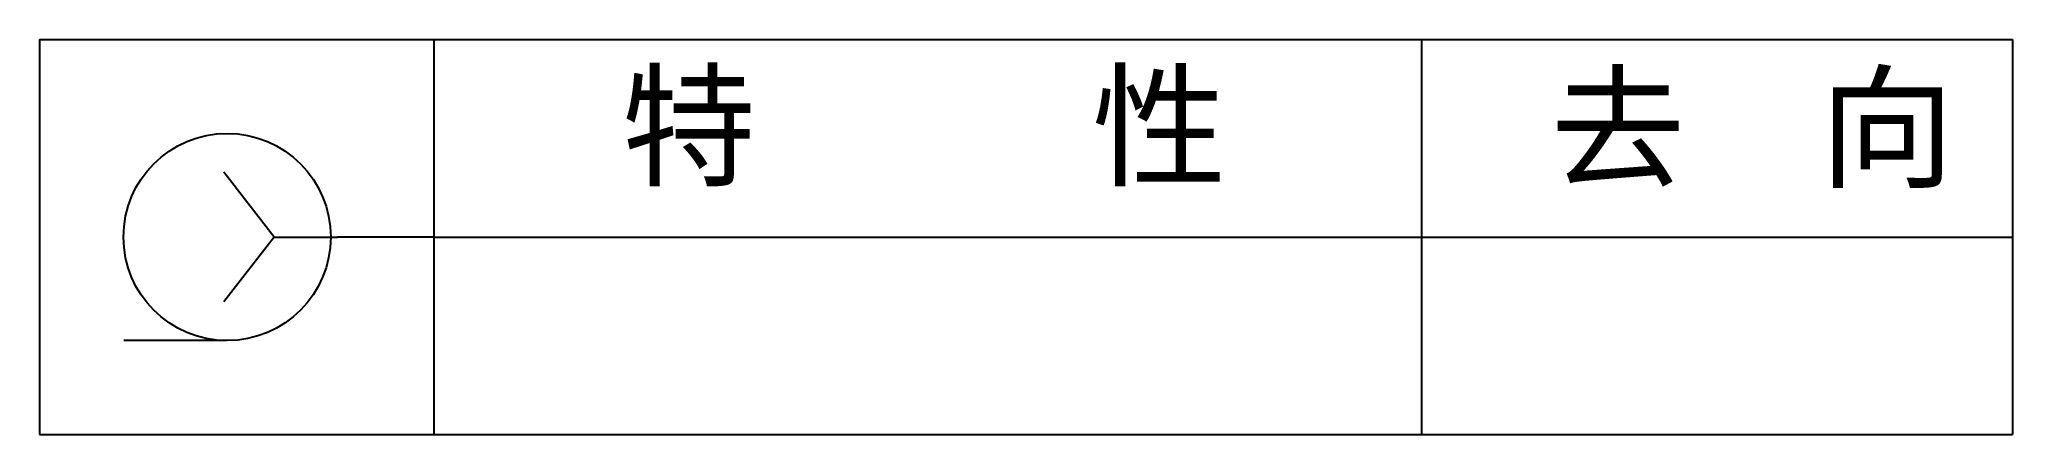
# Model space of a CAD drawing. Header units: inches. Extents: x 0 to 59.9, y -12 to 0.
import ezdxf
from ezdxf.enums import TextEntityAlignment as Align

# ---------------------------------------------------------------- set-up
doc = ezdxf.new("R2010")
doc.units = ezdxf.units.IN
doc.header["$MEASUREMENT"] = 0
doc.styles.get("Standard").update_dxf_attribs({"font": 'simfang_1.ttf'})

msp = doc.modelspace()

# ---------------------------------------------------------------- linework, layer by layer
at = {"color": 0}
for p, q in [((0, 0), (59.923, 0)), ((0, 0), (0, -12)), ((11.974, 0), (11.974, -11.801)), ((11.974, 0), (11.974, -12)), ((41.974, 0), (41.974, -12)), ((59.923, 0), (59.923, -12)), ((11.974, -6), (9.047, -6)), ((11.974, -6), (59.923, -6)), ((0, -12), (59.923, -12))]:
    msp.add_line(p, q, dxfattribs=at)
for p, q in [((7.128, -6), (5.598, -4.03)), ((7.128, -6), (5.598, -7.97)), ((7.128, -6), (9.047, -6)), ((5.676, -9.147), (2.562, -9.147))]:
    msp.add_line(p, q)
msp.add_circle((5.699, -6), 3.147)

# ---------------------------------------------------------------- texts
at = {"color": 0, "linetype": 'Continuous'}
for s, p in [('特     性', (26.863, -4.135)), ('去  向', (52.024, -4.185))]:
    msp.add_text(s, height=3, dxfattribs=at).set_placement(p, align=Align.CENTER)

doc.saveas('drawing.dxf')
